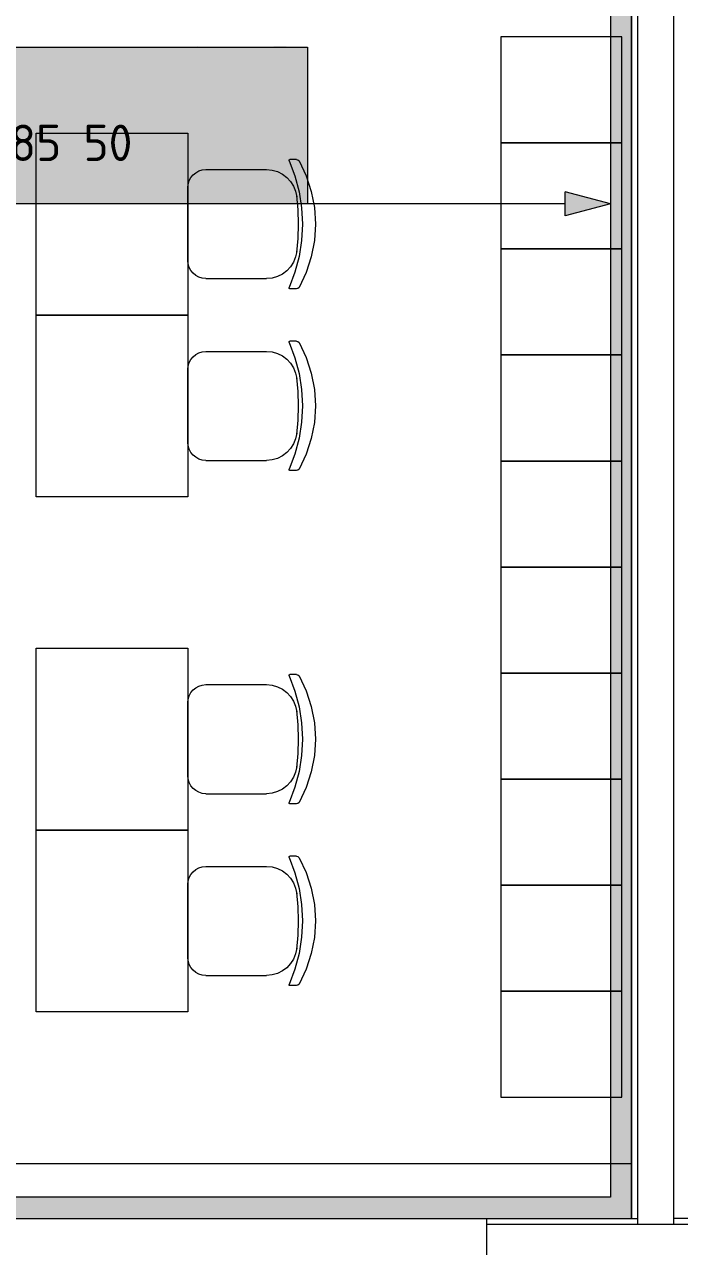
# Model space of a CAD drawing. Header units: millimetres. Extents: x 0 to 1189, y 0 to 841.
# Drawn here: x 443.01 to 464.64, y 311.18 to 351.51 of the extents above; entities that cross this region are included whole.
import ezdxf

# ---------------------------------------------------------------- set-up
doc = ezdxf.new("R2010")
doc.units = ezdxf.units.MM

msp = doc.modelspace()

# ---------------------------------------------------------------- hatches: boundary and pattern name
at = {"true_color": 0xdcd214}
h = msp.add_hatch(color=52, dxfattribs=at)
h.dxf.hatch_style = 2
h.paths.add_polyline_path([(462.358706, 370.498337), (463.058707, 370.498337), (463.058707, 312.804249), (462.358706, 312.804249)])
at = {"true_color": 0xffffff}
h = msp.add_hatch(color=7, dxfattribs=at)
h.dxf.hatch_style = 2
h.paths.add_polyline_path([(436.344667, 350.769307), (452.358691, 350.769307), (452.358691, 345.592299), (436.344667, 345.592299)])
at = {"true_color": 0x0077b0}
h = msp.add_hatch(color=144, dxfattribs=at)
h.paths.add_polyline_path([(449.126324, 349.373292), (449.126324, 350.180271), (449.096834, 350.336954), (449.007813, 350.468006), (448.879173, 350.554409), (448.722835, 350.583761), (448.566358, 350.554409), (448.4351, 350.468006), (448.347664, 350.336954), (448.319345, 350.180271), (448.319345, 349.373292), (448.347664, 349.216954), (448.4351, 349.088314), (448.566358, 348.999293), (448.722835, 348.969802), (448.879173, 348.999293), (449.007813, 349.088314), (449.096834, 349.216954)])
h.paths.add_polyline_path([(449.326966, 349.373292), (449.315813, 349.252636), (449.282387, 349.14061), (449.22674, 349.037576), (449.148924, 348.943895), (449.057155, 348.866596), (448.955103, 348.812086), (448.843439, 348.779797), (448.722835, 348.76916), (448.601102, 348.779797), (448.489395, 348.812086), (448.387196, 348.866596), (448.293989, 348.943895), (448.216259, 349.037576), (448.160802, 349.14061), (448.127565, 349.252636), (448.116498, 349.373292), (448.116498, 350.180271), (448.127565, 350.302004), (448.160802, 350.413711), (448.216259, 350.51591), (448.293989, 350.609117), (448.387196, 350.686933), (448.489395, 350.74258), (448.601102, 350.776006), (448.722835, 350.787159), (448.84349, 350.776049), (448.955516, 350.742924), (449.05855, 350.688096), (449.152231, 350.611873), (449.228135, 350.518235), (449.2828, 350.415089), (449.315865, 350.302434), (449.326966, 350.180271)])
h = msp.add_hatch(color=144, dxfattribs=at)
h.dxf.hatch_style = 2
h.paths.add_polyline_path([(451.651036, 349.776782), (451.447637, 349.776782), (451.374119, 349.802069), (451.34897, 349.878205), (451.374119, 349.954342), (451.447637, 349.979629), (451.651036, 349.979629), (451.767962, 350.002367), (451.865459, 350.067272), (451.931604, 350.165182), (451.953102, 350.281695), (451.931604, 350.398621), (451.865459, 350.496118), (451.767962, 350.562263), (451.651036, 350.583761), (451.247546, 350.583761), (451.17141, 350.609255), (451.146123, 350.685184), (451.17141, 350.761597), (451.247546, 350.787159), (451.651036, 350.787159), (451.751469, 350.778125), (451.844719, 350.750848), (451.930011, 350.705071), (452.00657, 350.640536), (452.071536, 350.562065), (452.11826, 350.475792), (452.146484, 350.38218), (452.155949, 350.281695), (452.143323, 350.162684), (452.105375, 350.055559), (452.042003, 349.960629), (451.953102, 349.878205), (452.042003, 349.795781), (452.105375, 349.700852), (452.143323, 349.593727), (452.155949, 349.474716), (452.155949, 349.271317), (452.146484, 349.171272), (452.11826, 349.078668), (452.071536, 348.993505), (452.00657, 348.915783), (451.928848, 348.851248), (451.843686, 348.805471), (451.751081, 348.778195), (451.651036, 348.76916), (451.247546, 348.76916), (451.17141, 348.793069), (451.146123, 348.867828), (451.17141, 348.94424), (451.247546, 348.969802), (451.651036, 348.969802), (451.767962, 348.992609), (451.865459, 349.059651), (451.931604, 349.156527), (451.953102, 349.274073), (451.953102, 349.474716), (451.931604, 349.591642), (451.865459, 349.689138), (451.767962, 349.755284)])
h = msp.add_hatch(color=144, dxfattribs=at)
h.dxf.hatch_style = 2
h.paths.add_polyline_path([(450.639949, 349.271317), (449.832969, 349.271317), (449.756833, 349.29688), (449.731546, 349.373292), (449.756833, 349.449429), (449.832969, 349.474716), (450.639949, 349.474716), (450.716085, 349.449429), (450.741372, 349.373292), (450.716085, 349.29688)])
h = msp.add_hatch(color=144, dxfattribs=at)
h.dxf.hatch_style = 2
h.paths.add_polyline_path([(462.358706, 345.592299), (460.865704, 345.192298), (460.865704, 345.992299)])
at = {"true_color": 0xf1d696}
h = msp.add_hatch(color=41, dxfattribs=at)
h.dxf.hatch_style = 2
h.paths.add_polyline_path([(462.358706, 312.804249), (462.358706, 312.104248), (440.768673, 312.104248), (440.768673, 312.804249)])
h = msp.add_hatch(color=41, dxfattribs=at)
h.dxf.hatch_style = 2
h.paths.add_polyline_path([(462.358706, 312.804249), (463.058707, 312.804249), (463.058707, 312.104248)])
h = msp.add_hatch(color=41, dxfattribs=at)
h.dxf.hatch_style = 2
h.paths.add_polyline_path([(462.358706, 312.104248), (462.358706, 312.804249), (463.058707, 312.104248)])

# ---------------------------------------------------------------- linework, layer by layer
at = {"color": 7, "lineweight": 0}
for points in [[(463.058707, 371.398338), (463.058707, 312.104248)], [(463.058707, 312.804249), (463.058707, 371.198338)], [(463.258708, 371.398338), (463.258708, 311.904247)], [(464.45871, 311.904247), (464.45871, 371.398338)], [(462.358706, 370.498337), (462.358706, 312.804249)], [(463.058707, 313.90425), (440.266673, 313.90425)], [(462.358706, 312.804249), (440.768673, 312.804249)], [(463.058707, 312.104248), (463.058707, 312.804249)], [(440.768673, 312.104248), (463.058707, 312.104248)], [(458.2687, 312.104248), (458.2687, 311.904247)], [(458.2687, 312.104248), (463.258708, 312.104248)], [(458.2687, 311.904247), (458.2687, 308.604242)], [(468.518716, 311.904247), (458.2687, 311.904247)], [(468.518716, 312.104248), (464.45871, 312.104248)]]:
    msp.add_lwpolyline(points, dxfattribs=at)
at = {"color": 253, "lineweight": 0, "true_color": 0x999999}
for points in [[(458.738701, 351.104307), (458.738701, 347.604302)], [(462.738707, 351.104307), (458.738701, 351.104307)], [(462.738707, 347.604302), (462.738707, 351.104307)], [(443.402677, 341.924293), (443.402677, 347.924302)], [(443.402677, 347.924302), (448.402685, 347.924302)], [(448.402685, 347.924302), (448.402685, 341.924293)], [(458.738701, 347.604302), (462.738707, 347.604302)], [(458.738701, 347.604302), (458.738701, 344.104296)], [(462.738707, 347.604302), (458.738701, 347.604302)], [(462.738707, 344.104296), (462.738707, 347.604302)], [(451.74969, 347.016301), (451.74669, 347.029301), (451.755315, 347.050676), (451.77669, 347.059301)], [(451.74969, 347.016301), (451.74669, 347.029301), (451.755315, 347.050676), (451.77669, 347.059301)], [(451.74969, 347.016301), (451.94005, 346.512659), (452.077066, 345.993174), (452.159894, 345.462252), (452.187691, 344.924298), (452.159894, 344.386484), (452.077066, 343.855796), (451.94005, 343.336358), (451.74969, 342.832294)], [(451.74969, 347.016301), (451.94005, 346.512659), (452.077066, 345.993174), (452.159894, 345.462252), (452.187691, 344.924298), (452.159894, 344.386484), (452.077066, 343.855796), (451.94005, 343.336358), (451.74969, 342.832294)], [(451.992691, 347.059301), (451.77669, 347.059301)], [(451.992691, 347.059301), (451.77669, 347.059301)], [(451.992691, 347.059301), (452.041566, 347.046676), (452.077691, 347.012301)], [(451.992691, 347.059301), (452.041566, 347.046676), (452.077691, 347.012301)], [(452.077691, 347.012301), (452.31141, 346.519269), (452.480441, 346.002799), (452.583098, 345.46908), (452.617691, 344.924298), (452.583098, 344.379937), (452.480441, 343.846171), (452.31141, 343.329467), (452.077691, 342.836294)], [(452.077691, 347.012301), (452.31141, 346.519269), (452.480441, 346.002799), (452.583098, 345.46908), (452.617691, 344.924298), (452.583098, 344.379937), (452.480441, 343.846171), (452.31141, 343.329467), (452.077691, 342.836294)], [(448.402685, 346.124299), (448.41489, 346.245401), (448.449888, 346.358112), (448.505254, 346.460042), (448.57856, 346.5488), (448.667383, 346.621996), (448.769295, 346.677238), (448.881871, 346.712136), (449.002686, 346.7243)], [(448.402685, 346.124299), (448.41489, 346.245401), (448.449888, 346.358112), (448.505254, 346.460042), (448.57856, 346.5488), (448.667383, 346.621996), (448.769295, 346.677238), (448.881871, 346.712136), (449.002686, 346.7243)], [(449.002686, 346.7243), (451.005689, 346.7243)], [(449.002686, 346.7243), (451.005689, 346.7243)], [(451.005689, 346.7243), (451.193926, 346.706587), (451.37083, 346.655535), (451.532946, 346.574271), (451.676815, 346.465925), (451.798981, 346.333626), (451.895987, 346.180503), (451.964376, 346.009684), (452.000691, 345.824299)], [(451.005689, 346.7243), (451.193926, 346.706587), (451.37083, 346.655535), (451.532946, 346.574271), (451.676815, 346.465925), (451.798981, 346.333626), (451.895987, 346.180503), (451.964376, 346.009684), (452.000691, 345.824299)], [(448.402685, 343.723296), (448.402685, 346.124299)], [(448.402685, 343.723296), (448.402685, 346.124299)], [(451.995691, 345.865299), (452.037566, 345.395923), (452.051691, 344.924298), (452.037566, 344.453047), (451.995691, 343.983296)], [(451.995691, 345.865299), (452.037566, 345.395923), (452.051691, 344.924298), (452.037566, 344.453047), (451.995691, 343.983296)], [(458.738701, 344.104296), (462.738707, 344.104296)], [(458.738701, 344.104296), (458.738701, 340.604291)], [(462.738707, 344.104296), (458.738701, 344.104296)], [(462.738707, 340.604291), (462.738707, 344.104296)], [(449.002686, 343.124295), (448.881871, 343.1365), (448.769295, 343.171498), (448.667383, 343.226863), (448.57856, 343.30017), (448.505254, 343.388993), (448.449888, 343.490905), (448.41489, 343.603481), (448.402685, 343.724296)], [(449.002686, 343.124295), (448.881871, 343.1365), (448.769295, 343.171498), (448.667383, 343.226863), (448.57856, 343.30017), (448.505254, 343.388993), (448.449888, 343.490905), (448.41489, 343.603481), (448.402685, 343.724296)], [(452.000691, 344.024296), (451.964376, 343.838911), (451.895987, 343.668093), (451.798981, 343.514969), (451.676815, 343.38267), (451.532946, 343.274324), (451.37083, 343.193061), (451.193926, 343.142008), (451.005689, 343.124295)], [(452.000691, 344.024296), (451.964376, 343.838911), (451.895987, 343.668093), (451.798981, 343.514969), (451.676815, 343.38267), (451.532946, 343.274324), (451.37083, 343.193061), (451.193926, 343.142008), (451.005689, 343.124295)], [(449.002686, 343.124295), (451.005689, 343.124295)], [(449.002686, 343.124295), (451.005689, 343.124295)], [(451.77669, 342.789294), (451.755315, 342.798294), (451.74669, 342.819294), (451.74969, 342.832294)], [(451.77669, 342.789294), (451.755315, 342.798294), (451.74669, 342.819294), (451.74969, 342.832294)], [(451.992691, 342.789294), (451.77669, 342.789294)], [(451.992691, 342.789294), (451.77669, 342.789294)], [(452.077691, 342.836294), (452.041566, 342.801919), (451.992691, 342.789294)], [(452.077691, 342.836294), (452.041566, 342.801919), (451.992691, 342.789294)], [(443.402677, 335.924284), (443.402677, 341.924293)], [(443.402677, 341.924293), (448.402685, 341.924293)], [(448.402685, 341.924293), (443.402677, 341.924293)], [(448.402685, 341.924293), (448.402685, 335.924284)], [(451.74969, 341.016292), (451.74669, 341.029292), (451.755315, 341.050667), (451.77669, 341.059292)], [(451.74969, 341.016292), (451.74669, 341.029292), (451.755315, 341.050667), (451.77669, 341.059292)], [(451.74969, 341.016292), (451.94005, 340.51265), (452.077066, 339.993165), (452.159894, 339.462242), (452.187691, 338.924288), (452.159894, 338.386475), (452.077066, 337.855787), (451.94005, 337.336349), (451.74969, 336.832285)], [(451.74969, 341.016292), (451.94005, 340.51265), (452.077066, 339.993165), (452.159894, 339.462242), (452.187691, 338.924288), (452.159894, 338.386475), (452.077066, 337.855787), (451.94005, 337.336349), (451.74969, 336.832285)], [(451.992691, 341.059292), (451.77669, 341.059292)], [(451.992691, 341.059292), (451.77669, 341.059292)], [(451.992691, 341.059292), (452.041566, 341.046667), (452.077691, 341.012292)], [(451.992691, 341.059292), (452.041566, 341.046667), (452.077691, 341.012292)], [(452.077691, 341.012292), (452.31141, 340.51926), (452.480441, 340.00279), (452.583098, 339.469071), (452.617691, 338.924288), (452.583098, 338.379928), (452.480441, 337.846162), (452.31141, 337.329458), (452.077691, 336.836285)], [(452.077691, 341.012292), (452.31141, 340.51926), (452.480441, 340.00279), (452.583098, 339.469071), (452.617691, 338.924288), (452.583098, 338.379928), (452.480441, 337.846162), (452.31141, 337.329458), (452.077691, 336.836285)], [(448.402685, 340.12429), (448.41489, 340.245392), (448.449888, 340.358103), (448.505254, 340.460033), (448.57856, 340.548791), (448.667383, 340.621986), (448.769295, 340.677229), (448.881871, 340.712127), (449.002686, 340.724291)], [(448.402685, 340.12429), (448.41489, 340.245392), (448.449888, 340.358103), (448.505254, 340.460033), (448.57856, 340.548791), (448.667383, 340.621986), (448.769295, 340.677229), (448.881871, 340.712127), (449.002686, 340.724291)], [(449.002686, 340.724291), (451.005689, 340.724291)], [(449.002686, 340.724291), (451.005689, 340.724291)], [(451.005689, 340.724291), (451.193926, 340.706578), (451.37083, 340.655526), (451.532946, 340.574262), (451.676815, 340.465916), (451.798981, 340.333617), (451.895987, 340.180494), (451.964376, 340.009675), (452.000691, 339.82429)], [(451.005689, 340.724291), (451.193926, 340.706578), (451.37083, 340.655526), (451.532946, 340.574262), (451.676815, 340.465916), (451.798981, 340.333617), (451.895987, 340.180494), (451.964376, 340.009675), (452.000691, 339.82429)], [(458.738701, 340.604291), (462.738707, 340.604291)], [(458.738701, 340.604291), (458.738701, 337.104286)], [(462.738707, 340.604291), (458.738701, 340.604291)], [(462.738707, 337.104286), (462.738707, 340.604291)], [(448.402685, 337.723287), (448.402685, 340.12429)], [(448.402685, 337.723287), (448.402685, 340.12429)], [(451.995691, 339.86529), (452.037566, 339.395914), (452.051691, 338.924288), (452.037566, 338.453038), (451.995691, 337.983287)], [(451.995691, 339.86529), (452.037566, 339.395914), (452.051691, 338.924288), (452.037566, 338.453038), (451.995691, 337.983287)], [(452.000691, 338.024287), (451.964376, 337.838902), (451.895987, 337.668083), (451.798981, 337.51496), (451.676815, 337.382661), (451.532946, 337.274315), (451.37083, 337.193051), (451.193926, 337.141999), (451.005689, 337.124286)], [(452.000691, 338.024287), (451.964376, 337.838902), (451.895987, 337.668083), (451.798981, 337.51496), (451.676815, 337.382661), (451.532946, 337.274315), (451.37083, 337.193051), (451.193926, 337.141999), (451.005689, 337.124286)], [(449.002686, 337.124286), (448.881871, 337.136491), (448.769295, 337.171489), (448.667383, 337.226854), (448.57856, 337.300161), (448.505254, 337.388983), (448.449888, 337.490896), (448.41489, 337.603472), (448.402685, 337.724287)], [(449.002686, 337.124286), (448.881871, 337.136491), (448.769295, 337.171489), (448.667383, 337.226854), (448.57856, 337.300161), (448.505254, 337.388983), (448.449888, 337.490896), (448.41489, 337.603472), (448.402685, 337.724287)], [(449.002686, 337.124286), (451.005689, 337.124286)], [(449.002686, 337.124286), (451.005689, 337.124286)], [(451.77669, 336.789285), (451.755315, 336.798285), (451.74669, 336.819285), (451.74969, 336.832285)], [(451.77669, 336.789285), (451.755315, 336.798285), (451.74669, 336.819285), (451.74969, 336.832285)], [(452.077691, 336.836285), (452.041566, 336.80191), (451.992691, 336.789285)], [(452.077691, 336.836285), (452.041566, 336.80191), (451.992691, 336.789285)], [(458.738701, 337.104286), (462.738707, 337.104286)], [(458.738701, 337.104286), (458.738701, 333.60428)], [(462.738707, 337.104286), (458.738701, 337.104286)], [(462.738707, 333.60428), (462.738707, 337.104286)], [(451.992691, 336.789285), (451.77669, 336.789285)], [(451.992691, 336.789285), (451.77669, 336.789285)], [(448.402685, 335.924284), (443.402677, 335.924284)], [(458.738701, 333.60428), (462.738707, 333.60428)], [(458.738701, 333.60428), (458.738701, 330.104275)], [(462.738707, 333.60428), (458.738701, 333.60428)], [(462.738707, 330.104275), (462.738707, 333.60428)], [(443.402677, 324.924267), (443.402677, 330.924276)], [(443.402677, 330.924276), (448.402685, 330.924276)], [(448.402685, 330.924276), (448.402685, 324.924267)], [(451.74969, 330.016275), (451.74669, 330.029275), (451.755315, 330.05065), (451.77669, 330.059275)], [(451.74969, 330.016275), (451.74669, 330.029275), (451.755315, 330.05065), (451.77669, 330.059275)], [(451.74969, 330.016275), (451.94005, 329.512633), (452.077066, 328.993148), (452.159894, 328.462226), (452.187691, 327.924272), (452.159894, 327.386458), (452.077066, 326.85577), (451.94005, 326.336332), (451.74969, 325.832268)], [(451.74969, 330.016275), (451.94005, 329.512633), (452.077066, 328.993148), (452.159894, 328.462226), (452.187691, 327.924272), (452.159894, 327.386458), (452.077066, 326.85577), (451.94005, 326.336332), (451.74969, 325.832268)], [(451.992691, 330.059275), (451.77669, 330.059275)], [(451.992691, 330.059275), (451.77669, 330.059275)], [(451.992691, 330.059275), (452.041566, 330.04665), (452.077691, 330.012275)], [(451.992691, 330.059275), (452.041566, 330.04665), (452.077691, 330.012275)], [(452.077691, 330.012275), (452.31141, 329.519243), (452.480441, 329.002773), (452.583098, 328.469054), (452.617691, 327.924272), (452.583098, 327.379911), (452.480441, 326.846145), (452.31141, 326.329441), (452.077691, 325.836268)], [(452.077691, 330.012275), (452.31141, 329.519243), (452.480441, 329.002773), (452.583098, 328.469054), (452.617691, 327.924272), (452.583098, 327.379911), (452.480441, 326.846145), (452.31141, 326.329441), (452.077691, 325.836268)], [(458.738701, 330.104275), (462.738707, 330.104275)], [(458.738701, 330.104275), (458.738701, 326.60427)], [(462.738707, 330.104275), (458.738701, 330.104275)], [(462.738707, 326.60427), (462.738707, 330.104275)], [(448.402685, 329.124274), (448.41489, 329.245375), (448.449888, 329.358086), (448.505254, 329.460016), (448.57856, 329.548774), (448.667383, 329.62197), (448.769295, 329.677212), (448.881871, 329.71211), (449.002686, 329.724274)], [(448.402685, 329.124274), (448.41489, 329.245375), (448.449888, 329.358086), (448.505254, 329.460016), (448.57856, 329.548774), (448.667383, 329.62197), (448.769295, 329.677212), (448.881871, 329.71211), (449.002686, 329.724274)], [(449.002686, 329.724274), (451.005689, 329.724274)], [(449.002686, 329.724274), (451.005689, 329.724274)], [(451.005689, 329.724274), (451.193926, 329.706562), (451.37083, 329.655509), (451.532946, 329.574245), (451.676815, 329.465899), (451.798981, 329.3336), (451.895987, 329.180477), (451.964376, 329.009658), (452.000691, 328.824273)], [(451.005689, 329.724274), (451.193926, 329.706562), (451.37083, 329.655509), (451.532946, 329.574245), (451.676815, 329.465899), (451.798981, 329.3336), (451.895987, 329.180477), (451.964376, 329.009658), (452.000691, 328.824273)], [(448.402685, 326.72327), (448.402685, 329.124274)], [(448.402685, 326.72327), (448.402685, 329.124274)], [(451.995691, 328.865273), (452.037566, 328.395897), (452.051691, 327.924272), (452.037566, 327.453021), (451.995691, 326.98327)], [(451.995691, 328.865273), (452.037566, 328.395897), (452.051691, 327.924272), (452.037566, 327.453021), (451.995691, 326.98327)], [(452.000691, 327.02427), (451.964376, 326.838885), (451.895987, 326.668067), (451.798981, 326.514943), (451.676815, 326.382644), (451.532946, 326.274298), (451.37083, 326.193035), (451.193926, 326.141982), (451.005689, 326.124269)], [(452.000691, 327.02427), (451.964376, 326.838885), (451.895987, 326.668067), (451.798981, 326.514943), (451.676815, 326.382644), (451.532946, 326.274298), (451.37083, 326.193035), (451.193926, 326.141982), (451.005689, 326.124269)], [(449.002686, 326.124269), (448.881871, 326.136474), (448.769295, 326.171472), (448.667383, 326.226837), (448.57856, 326.300144), (448.505254, 326.388967), (448.449888, 326.490879), (448.41489, 326.603455), (448.402685, 326.72427)], [(449.002686, 326.124269), (448.881871, 326.136474), (448.769295, 326.171472), (448.667383, 326.226837), (448.57856, 326.300144), (448.505254, 326.388967), (448.449888, 326.490879), (448.41489, 326.603455), (448.402685, 326.72427)], [(458.738701, 326.60427), (462.738707, 326.60427)], [(458.738701, 326.60427), (458.738701, 323.104264)], [(462.738707, 326.60427), (458.738701, 326.60427)], [(462.738707, 323.104264), (462.738707, 326.60427)], [(449.002686, 326.124269), (451.005689, 326.124269)], [(449.002686, 326.124269), (451.005689, 326.124269)], [(451.77669, 325.789268), (451.755315, 325.798268), (451.74669, 325.819268), (451.74969, 325.832268)], [(451.77669, 325.789268), (451.755315, 325.798268), (451.74669, 325.819268), (451.74969, 325.832268)], [(451.992691, 325.789268), (451.77669, 325.789268)], [(451.992691, 325.789268), (451.77669, 325.789268)], [(452.077691, 325.836268), (452.041566, 325.801893), (451.992691, 325.789268)], [(452.077691, 325.836268), (452.041566, 325.801893), (451.992691, 325.789268)], [(443.402677, 318.924258), (443.402677, 324.924267)], [(443.402677, 324.924267), (448.402685, 324.924267)], [(448.402685, 324.924267), (443.402677, 324.924267)], [(448.402685, 324.924267), (448.402685, 318.924258)], [(451.74969, 324.016266), (451.74669, 324.029266), (451.755315, 324.050641), (451.77669, 324.059266)], [(451.74969, 324.016266), (451.74669, 324.029266), (451.755315, 324.050641), (451.77669, 324.059266)], [(451.74969, 324.016266), (451.94005, 323.512624), (452.077066, 322.993139), (452.159894, 322.462216), (452.187691, 321.924263), (452.159894, 321.386449), (452.077066, 320.855761), (451.94005, 320.336323), (451.74969, 319.832259)], [(451.74969, 324.016266), (451.94005, 323.512624), (452.077066, 322.993139), (452.159894, 322.462216), (452.187691, 321.924263), (452.159894, 321.386449), (452.077066, 320.855761), (451.94005, 320.336323), (451.74969, 319.832259)], [(451.992691, 324.059266), (451.77669, 324.059266)], [(451.992691, 324.059266), (451.77669, 324.059266)], [(451.992691, 324.059266), (452.041566, 324.046641), (452.077691, 324.012266)], [(451.992691, 324.059266), (452.041566, 324.046641), (452.077691, 324.012266)], [(452.077691, 324.012266), (452.31141, 323.519234), (452.480441, 323.002764), (452.583098, 322.469045), (452.617691, 321.924263), (452.583098, 321.379902), (452.480441, 320.846136), (452.31141, 320.329432), (452.077691, 319.836259)], [(452.077691, 324.012266), (452.31141, 323.519234), (452.480441, 323.002764), (452.583098, 322.469045), (452.617691, 321.924263), (452.583098, 321.379902), (452.480441, 320.846136), (452.31141, 320.329432), (452.077691, 319.836259)], [(448.402685, 323.124264), (448.41489, 323.245366), (448.449888, 323.358077), (448.505254, 323.460007), (448.57856, 323.548765), (448.667383, 323.62196), (448.769295, 323.677203), (448.881871, 323.712101), (449.002686, 323.724265)], [(448.402685, 323.124264), (448.41489, 323.245366), (448.449888, 323.358077), (448.505254, 323.460007), (448.57856, 323.548765), (448.667383, 323.62196), (448.769295, 323.677203), (448.881871, 323.712101), (449.002686, 323.724265)], [(449.002686, 323.724265), (451.005689, 323.724265)], [(449.002686, 323.724265), (451.005689, 323.724265)], [(451.005689, 323.724265), (451.193926, 323.706552), (451.37083, 323.6555), (451.532946, 323.574236), (451.676815, 323.46589), (451.798981, 323.333591), (451.895987, 323.180468), (451.964376, 323.009649), (452.000691, 322.824264)], [(451.005689, 323.724265), (451.193926, 323.706552), (451.37083, 323.6555), (451.532946, 323.574236), (451.676815, 323.46589), (451.798981, 323.333591), (451.895987, 323.180468), (451.964376, 323.009649), (452.000691, 322.824264)], [(448.402685, 320.723261), (448.402685, 323.124264)], [(448.402685, 320.723261), (448.402685, 323.124264)], [(458.738701, 323.104264), (462.738707, 323.104264)], [(458.738701, 323.104264), (458.738701, 319.604259)], [(462.738707, 323.104264), (458.738701, 323.104264)], [(462.738707, 319.604259), (462.738707, 323.104264)], [(451.995691, 322.865264), (452.037566, 322.395888), (452.051691, 321.924263), (452.037566, 321.453012), (451.995691, 320.983261)], [(451.995691, 322.865264), (452.037566, 322.395888), (452.051691, 321.924263), (452.037566, 321.453012), (451.995691, 320.983261)], [(449.002686, 320.12426), (448.881871, 320.136465), (448.769295, 320.171463), (448.667383, 320.226828), (448.57856, 320.300135), (448.505254, 320.388957), (448.449888, 320.49087), (448.41489, 320.603446), (448.402685, 320.724261)], [(449.002686, 320.12426), (448.881871, 320.136465), (448.769295, 320.171463), (448.667383, 320.226828), (448.57856, 320.300135), (448.505254, 320.388957), (448.449888, 320.49087), (448.41489, 320.603446), (448.402685, 320.724261)], [(452.000691, 321.024261), (451.964376, 320.838876), (451.895987, 320.668057), (451.798981, 320.514934), (451.676815, 320.382635), (451.532946, 320.274289), (451.37083, 320.193026), (451.193926, 320.141973), (451.005689, 320.12426)], [(452.000691, 321.024261), (451.964376, 320.838876), (451.895987, 320.668057), (451.798981, 320.514934), (451.676815, 320.382635), (451.532946, 320.274289), (451.37083, 320.193026), (451.193926, 320.141973), (451.005689, 320.12426)], [(449.002686, 320.12426), (451.005689, 320.12426)], [(449.002686, 320.12426), (451.005689, 320.12426)], [(451.77669, 319.789259), (451.755315, 319.798259), (451.74669, 319.819259), (451.74969, 319.832259)], [(451.77669, 319.789259), (451.755315, 319.798259), (451.74669, 319.819259), (451.74969, 319.832259)], [(451.992691, 319.789259), (451.77669, 319.789259)], [(451.992691, 319.789259), (451.77669, 319.789259)], [(452.077691, 319.836259), (452.041566, 319.801884), (451.992691, 319.789259)], [(452.077691, 319.836259), (452.041566, 319.801884), (451.992691, 319.789259)], [(458.738701, 319.604259), (462.738707, 319.604259)], [(458.738701, 319.604259), (458.738701, 316.104254)], [(462.738707, 319.604259), (458.738701, 319.604259)], [(462.738707, 316.104254), (462.738707, 319.604259)], [(448.402685, 318.924258), (443.402677, 318.924258)], [(458.738701, 316.104254), (462.738707, 316.104254)]]:
    msp.add_lwpolyline(points, dxfattribs=at)
at = {"color": 144, "lineweight": 0, "true_color": 0x0077b0}
for points in [[(436.344667, 350.769307), (452.358691, 350.769307)], [(452.358691, 350.769307), (452.358691, 345.592299)], [(460.865704, 345.192298), (460.865704, 345.992299)], [(462.358706, 345.592299), (460.865704, 345.992299)], [(452.358691, 345.592299), (436.344667, 345.592299)], [(458.3977, 345.592299), (452.358691, 345.592299)], [(460.865704, 345.592299), (458.3977, 345.592299)], [(462.358706, 345.592299), (460.865704, 345.192298)]]:
    msp.add_lwpolyline(points, dxfattribs=at)

# ---------------------------------------------------------------- texts
at = {"color": 144, "true_color": 0x0077b0, "insert": (436.344736, 348.206618), "char_height": 1.2, "attachment_point": 1}
msp.add_mtext('{\\fGOSTCommon|b0|i0|c0;RAL 110 85 50}', dxfattribs=at)

doc.saveas('drawing.dxf')
